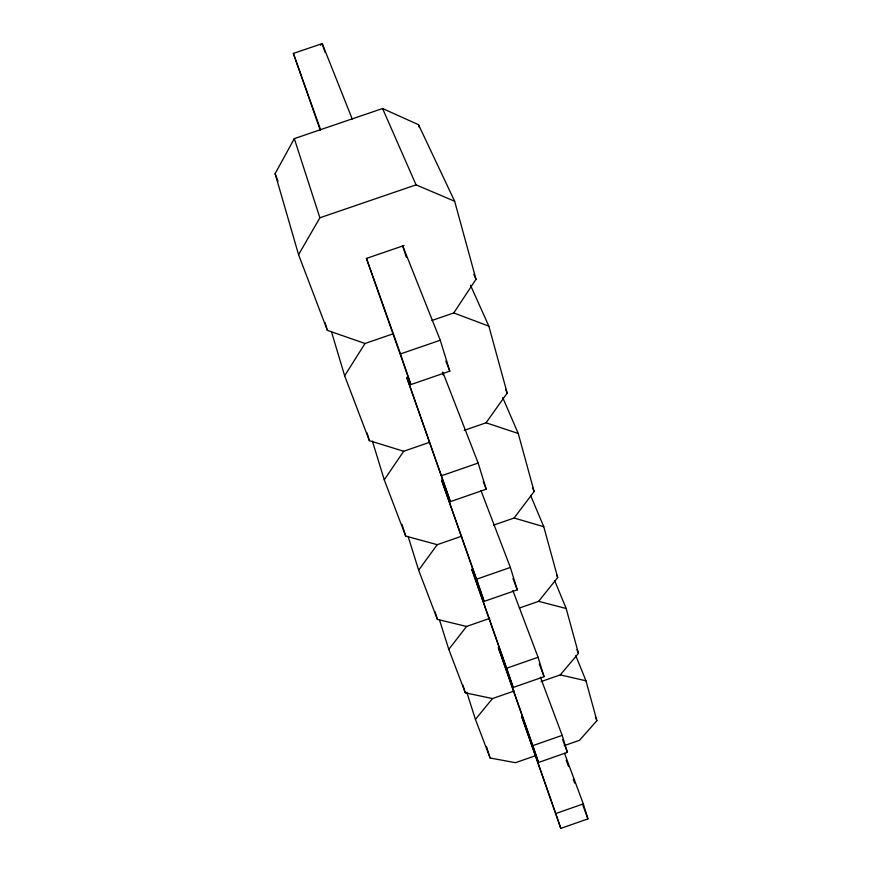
<?xml version="1.0" encoding="UTF-8"?>
<svg xmlns="http://www.w3.org/2000/svg" width="872" height="872" viewBox="0 0 872 872"><rect width="100%" height="100%" fill="white"/><g stroke="black" fill="none" stroke-linecap="round" stroke-linejoin="round"><path stroke-width="1.31" d="M393.305 333.758L365.008 343.492L327.371 330.368L298.573 254.7L275.116 173.67L294.311 138.626L382.568 108.52L418.516 124.707L454.639 201.225L476.014 279.28L453.756 312.95L431.891 320.482M298.573 254.7L319.882 217.782L416.064 184.864L454.639 201.225M429.438 442.366L403.692 451.26L369.357 440.665L344.658 375.778L365.008 343.492M461.571 536.236L437.232 544.673L405.665 536.062L384.258 479.829L403.692 451.26M464.198 430.354L486.075 422.789L507.177 393.065L488.843 326.128L470.477 285.188M489.737 618.368L466.575 626.434L437.384 619.403L418.647 570.179L437.232 544.673M493.596 525.118L514.099 518.012L534.133 491.525L518.24 433.482L502.697 397.567M514.218 690.984L492.473 698.57L465.321 692.826L448.797 649.389L466.575 626.434M519.32 608.067L538.624 601.342L557.698 577.547L543.779 526.732L530.568 495.361M535.986 755.534L515.494 762.706L490.129 758.008L475.436 719.4L492.473 698.57M541.076 681.599L560.271 674.895L578.452 653.346L566.168 608.503L554.755 580.807M575.803 655.7L585.962 680.781L596.884 720.654L579.509 740.295L564.151 745.669M320.558 45.213L322.226 43.6L352.255 119.061M562.157 735.369L567.399 752.351L538.504 762.466L532.825 745.636L562.157 735.369L540.4 677.184M583.303 803.886L587.924 818.873L560.783 828.4L555.769 813.554L583.303 803.886L564.544 753.332M510.36 567.454L517.27 589.864L484.102 601.408L476.592 579.193L510.36 567.454L480.973 490.598M538.068 657.27L544.063 676.683L513.172 687.463L506.665 668.225L538.068 657.27L512.867 590.529M441.635 475.698L478.161 463.054L486.227 489.214L450.388 501.629L406.788 377.467L450.388 501.629M366.436 258.417L400.499 353.923L440.262 340.233L449.81 371.156L410.854 384.585L366.436 258.417L404.019 245.523M320.286 130.233L293.352 53.421L322.226 43.6L325.06 52.364M560.271 674.895L585.962 680.781M538.624 601.342L566.168 608.503M514.099 518.012L543.779 526.732M486.075 422.789L518.24 433.482M453.756 312.95L488.843 326.128M473.747 274.32L476.014 279.28M382.568 108.52L416.064 184.864M505.542 389.326L507.177 393.065M532.541 487.775L534.133 491.525M556.663 575.062L557.698 577.547M576.915 649.575L578.452 653.346M595.38 716.915L596.884 720.654M440.262 340.233L402.755 245.959L406.287 257.229M445.843 361.139L449.81 371.156M442.834 372.202L478.161 463.054M483.284 481.617L486.227 489.214M512.954 578.518L517.27 589.864M539.256 663.952L544.063 676.683M275.116 173.67L277.972 181.256M562.691 739.729L567.399 752.351M566.179 760.177L568.544 766.553M573.264 779.317L574.681 783.143M582.725 804.834L587.924 818.873M293.352 53.421L320.602 129.852M476.592 579.193L441.537 479.992L484.102 601.408M506.665 668.225L471.774 569.198L513.172 687.463M532.825 745.636L498.326 647.525L538.504 762.466M555.769 813.554L521.827 716.86L560.783 828.4M400.499 353.923L410.854 384.585M294.311 138.626L319.882 217.782M486.434 746.476L490.129 758.008M466.803 692.313L475.436 719.4M462.858 685.065L465.321 692.826M439.368 619.523L448.797 649.389M442.398 372.333L443.205 374.906M434.965 611.719L437.384 619.403M408.118 536.389L418.647 570.179M402.047 524.388L405.665 536.062M372.409 441.145L384.258 479.829M366.981 432.861L369.357 440.665M331.415 331.567L344.658 375.778M325.06 322.553L327.371 330.368M418.516 124.707L419.247 127.301"/></g></svg>
